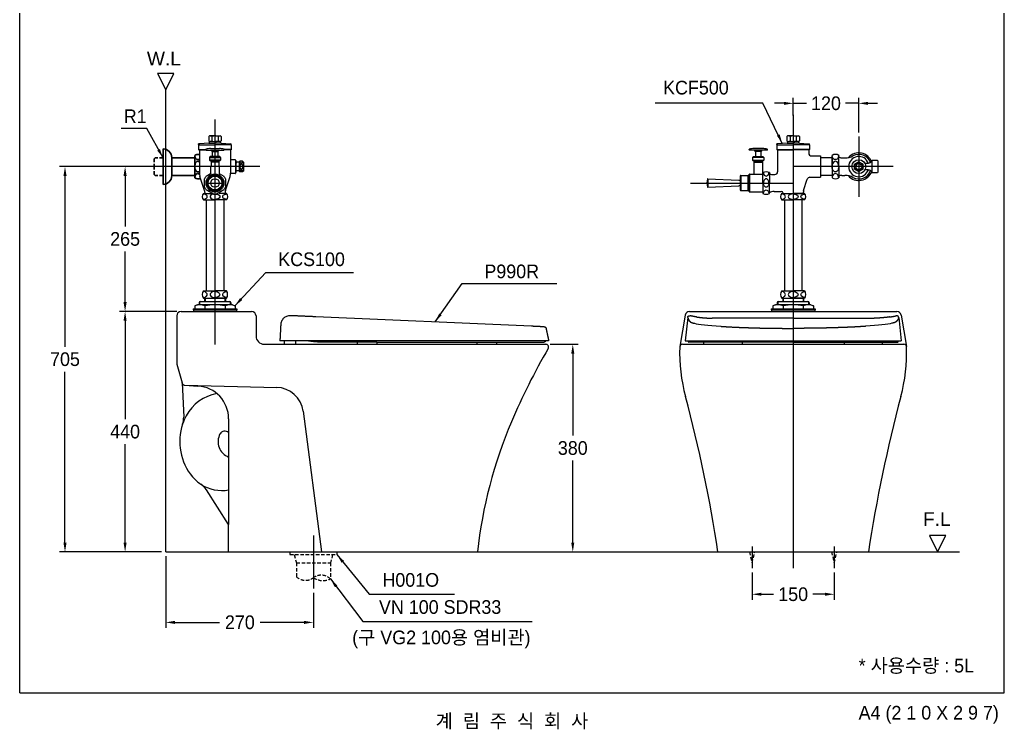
# Model space of a CAD drawing. Header units: millimetres. Extents: x 0 to 3700, y -67 to 2530.
# Drawn here: x 1900 to 3700, y -67 to 1232 of the extents above; entities that cross this region are included whole.
import ezdxf
from ezdxf.enums import TextEntityAlignment as Align
from ezdxf.lldxf.tags import DXFTag

# ---------------------------------------------------------------- set-up
doc = ezdxf.new("R2010")
doc.units = ezdxf.units.MM
doc.linetypes.add('DASHED2', pattern=[9.525, 6.35, -3.175])
for name, color, linetype in [('TEXT', 7, 'Continuous'), ('내부선 및 부속', 4, 'Continuous'), ('도각라인', 255, 'Continuous'), ('외형선', 3, 'Continuous'), ('점선', 6, 'DASHED2'), ('중심선', 1, 'DASHED'), ('치수선', 7, 'Continuous')]:
    doc.layers.add(name, color=color, linetype=linetype)
doc.styles.add('____', font='')
doc.styles.add('타이틀', font='H2GTRM.TTF', dxfattribs={"height": 25})
doc.styles.get('____').set_extended_font_data('굴림')
tags = doc.linetypes.add('DASHDOT', pattern=[70, 31, -13, 13, -13]).pattern_tags.tags
tags[10:11] = [DXFTag(74, 4), DXFTag(75, 0), DXFTag(340, '0'), DXFTag(46, 0.0), DXFTag(50, 0.0), DXFTag(44, 0.0), DXFTag(45, 0.0)]
tags[8:9] = [DXFTag(74, 4), DXFTag(75, 0), DXFTag(340, '0'), DXFTag(46, 0.0), DXFTag(50, 0.0), DXFTag(44, 0.0), DXFTag(45, 0.0)]
tags[6:7] = [DXFTag(74, 4), DXFTag(75, 0), DXFTag(340, '0'), DXFTag(46, 0.0), DXFTag(50, 0.0), DXFTag(44, 0.0), DXFTag(45, 0.0)]
tags[4:5] = [DXFTag(74, 4), DXFTag(75, 0), DXFTag(340, '0'), DXFTag(46, 0.0), DXFTag(50, 0.0), DXFTag(44, 0.0), DXFTag(45, 0.0)]
tags = doc.linetypes.add('DASHED', pattern=[25.72, 12.86, -12.86]).pattern_tags.tags
tags[6:7] = [DXFTag(74, 4), DXFTag(75, 0), DXFTag(340, '0'), DXFTag(46, 0.0), DXFTag(50, 0.0), DXFTag(44, 0.0), DXFTag(45, 0.0)]
tags[4:5] = [DXFTag(74, 4), DXFTag(75, 0), DXFTag(340, '0'), DXFTag(46, 0.0), DXFTag(50, 0.0), DXFTag(44, 0.0), DXFTag(45, 0.0)]
doc.dimstyles.new('MSADIM', dxfattribs={"dimtxt": 33, "dimasz": 17, "dimexe": 10, "dimexo": 7.5, "dimgap": 10, "dimtad": 0, "dimtih": 1, "dimtoh": 1, "dimdec": 0, "dimzin": 1, "dimdsep": 46, "dimtxsty": '____', "dimcen": 11.25, "dimadec": 0, "dimazin": 0, "dimtfac": 1, "dimtdec": 0, "dimtix": 1, "dimtmove": 0, "dimatfit": 3, "dimfxl": 1, "dimtolj": 1, "dimtzin": 1, "dimarcsym": 0})

# ---------------------------------------------------------------- blocks, each defined once
blk = doc.blocks.new('CJFJK')
at = {"color": 0}
for p, q in [((3092, -1319.2), (3091, -1320.2)), ((3091, -1320.2), (3091, -1340.8)), ((3092, -1319.2), (3102, -1319.2)), ((3109, -1324.6), (3114.8, -1324.6)), ((3091, -1340.8), (3092, -1341.8)), ((3092, -1341.8), (3102, -1341.8)), ((3109, -1336.4), (3114.8, -1336.4))]:
    blk.add_line(p, q, dxfattribs=at)
blk.add_line((3102, -1319.2), (3102, -1341.8))
for centre, start, end in [((3109, -1315.6), 218.3527, 270), ((3109, -1345.4), 90, 141.6473)]:
    blk.add_arc(centre, 9, start, end, dxfattribs=at)
blk = doc.blocks.new('*D38')
at = {"layer": '치수선', "color": 0, "linetype": 'Continuous', "lineweight": -2, "transparency": 16777216}
for p, q in [((3239, 220.2), (3239, 170.2)), ((3389, 220.2), (3389, 170.2)), ((3256, 180.2), (3278.1, 180.2)), ((3372, 180.2), (3349.9, 180.2))]:
    blk.add_line(p, q, dxfattribs=at)
at = {"layer": '치수선', "color": 0, "linetype": 'Continuous', "transparency": 16777216}
for points in [[(3256, 183.1), (3256, 177.4), (3239, 180.2)], [(3372, 183.1), (3372, 177.4), (3389, 180.2)]]:
    blk.add_solid(points, dxfattribs=at)
at = {"layer": '치수선', "color": 0, "linetype": 'Continuous', "transparency": 16777216, "insert": (3314, 180.2), "char_height": 25, "attachment_point": 5, "style": '____'}
blk.add_mtext('\\A1;150', dxfattribs=at)
blk = doc.blocks.new('*D39')
at = {"layer": '치수선', "color": 0, "linetype": 'Continuous', "lineweight": -2, "transparency": 16777216}
for p, q in [((2167, 250.2), (2167, 118.8)), ((2437, 183), (2437, 118.8)), ((2184, 128.8), (2265.2, 128.8)), ((2420, 128.8), (2339.8, 128.8))]:
    blk.add_line(p, q, dxfattribs=at)
at = {"layer": '치수선', "color": 0, "linetype": 'Continuous', "transparency": 16777216}
for points in [[(2184, 131.6), (2184, 125.9), (2167, 128.8)], [(2420, 131.6), (2420, 125.9), (2437, 128.8)]]:
    blk.add_solid(points, dxfattribs=at)
at = {"layer": '치수선', "color": 0, "linetype": 'Continuous', "transparency": 16777216, "insert": (2302.5, 128.8), "char_height": 25, "attachment_point": 5, "style": '____'}
blk.add_mtext('\\A1;270', dxfattribs=at)
blk = doc.blocks.new('*D40')
at = {"layer": '치수선', "color": 0, "linetype": 'Continuous', "lineweight": -2, "transparency": 16777216}
for p, q in [((2187.5, 697.7), (2082.7, 697.7)), ((2092.7, 680.7), (2092.7, 500.5)), ((2092.7, 274.7), (2092.7, 454.8)), ((2159.5, 257.7), (2082.7, 257.7))]:
    blk.add_line(p, q, dxfattribs=at)
at = {"layer": '치수선', "color": 0, "linetype": 'Continuous', "transparency": 16777216}
for points in [[(2089.8, 680.7), (2095.5, 680.7), (2092.7, 697.7)], [(2089.8, 274.7), (2095.5, 274.7), (2092.7, 257.7)]]:
    blk.add_solid(points, dxfattribs=at)
at = {"layer": '치수선', "color": 0, "linetype": 'Continuous', "transparency": 16777216, "insert": (2092.7, 477.7), "char_height": 25, "attachment_point": 5, "style": '____'}
blk.add_mtext('\\A1;440', dxfattribs=at)
blk = doc.blocks.new('*D41')
at = {"layer": '치수선', "color": 0, "linetype": 'Continuous', "lineweight": -2, "transparency": 16777216}
for p, q in [((2130, 962.7), (2082.7, 962.7)), ((2092.7, 945.7), (2092.7, 853)), ((2092.7, 714.7), (2092.7, 807.4)), ((2187.5, 697.7), (2082.7, 697.7))]:
    blk.add_line(p, q, dxfattribs=at)
at = {"layer": '치수선', "color": 0, "linetype": 'Continuous', "transparency": 16777216}
for points in [[(2089.8, 945.7), (2095.5, 945.7), (2092.7, 962.7)], [(2089.8, 714.7), (2095.5, 714.7), (2092.7, 697.7)]]:
    blk.add_solid(points, dxfattribs=at)
at = {"layer": '치수선', "color": 0, "linetype": 'Continuous', "transparency": 16777216, "insert": (2092.7, 830.2), "char_height": 25, "attachment_point": 5, "style": '____'}
blk.add_mtext('\\A1;265', dxfattribs=at)
blk = doc.blocks.new('*D42')
at = {"layer": '치수선', "color": 0, "linetype": 'Continuous', "lineweight": -2, "transparency": 16777216}
for p, q in [((2130, 962.7), (1972.8, 962.7)), ((1982.8, 945.7), (1982.8, 633)), ((1982.8, 274.7), (1982.8, 587.3)), ((2159.5, 257.7), (1972.8, 257.7))]:
    blk.add_line(p, q, dxfattribs=at)
at = {"layer": '치수선', "color": 0, "linetype": 'Continuous', "transparency": 16777216}
for points in [[(1980, 945.7), (1985.7, 945.7), (1982.8, 962.7)], [(1980, 274.7), (1985.7, 274.7), (1982.8, 257.7)]]:
    blk.add_solid(points, dxfattribs=at)
at = {"layer": '치수선', "color": 0, "linetype": 'Continuous', "transparency": 16777216, "insert": (1982.8, 610.2), "char_height": 25, "attachment_point": 5, "style": '____'}
blk.add_mtext('\\A1;705', dxfattribs=at)
blk = doc.blocks.new('*D43')
at = {"layer": '치수선', "color": 0, "linetype": 'Continuous', "lineweight": -2, "transparency": 16777216}
for p, q in [((2869.5, 637.7), (2921.1, 637.7)), ((2911.1, 620.7), (2911.1, 470.5)), ((2911.1, 274.7), (2911.1, 424.9)), ((2744.5, 257.7), (2921.1, 257.7))]:
    blk.add_line(p, q, dxfattribs=at)
at = {"layer": '치수선', "color": 0, "linetype": 'Continuous', "transparency": 16777216}
for points in [[(2908.3, 620.7), (2913.9, 620.7), (2911.1, 637.7)], [(2908.3, 274.7), (2913.9, 274.7), (2911.1, 257.7)]]:
    blk.add_solid(points, dxfattribs=at)
at = {"layer": '치수선', "color": 0, "linetype": 'Continuous', "transparency": 16777216, "insert": (2911.1, 447.7), "char_height": 25, "attachment_point": 5, "style": '____'}
blk.add_mtext('\\A1;380', dxfattribs=at)
blk = doc.blocks.new('*D65')
at = {"layer": '치수선', "color": 0, "linetype": 'Continuous', "lineweight": -2, "transparency": 16777216}
for p, q in [((3314, 1056.3), (3314, 1088.5)), ((3434, 1025.1), (3434, 1088.5)), ((3297, 1078.5), (3280, 1078.5)), ((3314, 1078.5), (3338.1, 1078.5)), ((3434, 1078.5), (3409.9, 1078.5)), ((3451, 1078.5), (3468, 1078.5))]:
    blk.add_line(p, q, dxfattribs=at)
at = {"layer": '치수선', "color": 0, "linetype": 'Continuous', "transparency": 16777216}
for points in [[(3297, 1081.3), (3297, 1075.6), (3314, 1078.5)], [(3451, 1081.3), (3451, 1075.6), (3434, 1078.5)]]:
    blk.add_solid(points, dxfattribs=at)
at = {"layer": '치수선', "color": 0, "linetype": 'Continuous', "transparency": 16777216, "insert": (3374, 1078.5), "char_height": 25, "attachment_point": 5, "style": '____'}
blk.add_mtext('\\A1;120', dxfattribs=at)

msp = doc.modelspace()

# ---------------------------------------------------------------- linework, layer by layer
at = {"layer": '내부선 및 부속'}
for p, q in [((2246.7, 1018.8), (2245.6, 1017.7)), ((2245.6, 1017.7), (2245.6, 1011.3)), ((2245.6, 1011.3), (2245.6, 1009.8)), ((2245.6, 1009.8), (2246.8, 1008.6)), ((2251.4, 1018.8), (2246.7, 1018.8)), ((2246.8, 1008.7), (2257, 1008.7)), ((2251.3, 1017.7), (2251.3, 1009.8)), ((2257, 1018.8), (2251.4, 1018.8)), ((2257, 1018.8), (2262.6, 1018.8)), ((2267.2, 1008.7), (2257, 1008.7)), ((2262.6, 1018.8), (2267.2, 1018.8)), ((2262.7, 1017.7), (2262.7, 1009.8)), ((2267.2, 1018.8), (2268.4, 1017.7)), ((2268.4, 1009.8), (2267.2, 1008.6)), ((2268.4, 1017.7), (2268.4, 1011.3)), ((2268.4, 1011.3), (2268.4, 1009.8)), ((3303.8, 1018.8), (3302.6, 1017.7)), ((3302.6, 1017.7), (3302.6, 1011.3)), ((3302.6, 1011.3), (3302.6, 1009.8)), ((3302.6, 1009.8), (3303.8, 1008.6)), ((3308.4, 1018.8), (3303.8, 1018.8)), ((3303.8, 1008.7), (3314, 1008.7)), ((3308.3, 1017.7), (3308.3, 1009.8)), ((3314, 1018.8), (3308.4, 1018.8)), ((3314, 1018.8), (3319.7, 1018.8)), ((3324.3, 1008.7), (3314, 1008.7)), ((3319.7, 1018.8), (3324.3, 1018.8)), ((3319.7, 1017.7), (3319.7, 1009.8)), ((3325.4, 1009.8), (3324.2, 1008.6)), ((3324.3, 1018.8), (3325.4, 1017.7)), ((3325.4, 1017.7), (3325.4, 1011.3)), ((3325.4, 1011.3), (3325.4, 1009.8)), ((2228.1, 1004.2), (2227.1, 1004.1)), ((2227.1, 1003.1), (2227.1, 1004.1)), ((2227.1, 1002.6), (2227.1, 994)), ((2227.1, 1002.6), (2257, 1002.6)), ((2227.1, 994), (2227.7, 993.5)), ((2227.1, 994), (2240.2, 994)), ((2227.7, 993.5), (2240.2, 993.5)), ((2228.5, 993.5), (2228.5, 987.2)), ((2245.7, 1005.8), (2228.7, 1004.3)), ((2240.2, 993.2), (2240.2, 994.3)), ((2240.2, 993.2), (2240.6, 992.9)), ((2240.6, 992.9), (2252.7, 992.9)), ((2245.7, 1005.8), (2257, 1005.8)), ((2248.9, 995.8), (2265, 995.8)), ((2251.9, 992.7), (2262.2, 992.7)), ((2251.9, 990.4), (2262.1, 990.4)), ((2251.9, 990.2), (2252.7, 990.2)), ((2251.9, 990.2), (2251.9, 981)), ((2252.7, 992.9), (2273.4, 992.9)), ((2252.7, 992.9), (2252.7, 992.7)), ((2252.7, 990.4), (2252.7, 990.2)), ((2252.7, 990.2), (2262.1, 990.2)), ((2268.2, 1005.8), (2257, 1005.8)), ((2286.8, 1002.6), (2257, 1002.6)), ((2261.2, 992.9), (2261.2, 992.7)), ((2261.2, 990.4), (2261.2, 990.2)), ((2262.1, 990.2), (2262.1, 981)), ((2268.2, 1005.8), (2285.3, 1004.3)), ((2273.7, 993.2), (2273.4, 992.9)), ((2273.7, 993.2), (2273.7, 994.3)), ((2286.8, 994), (2273.7, 994)), ((2286.3, 993.5), (2273.7, 993.5)), ((2285.5, 993.5), (2285.5, 987.2)), ((2285.9, 1004.2), (2286.8, 1004.1)), ((2286.8, 994), (2286.3, 993.5)), ((2286.8, 1003.1), (2286.8, 1004.1)), ((2286.8, 1002.6), (2286.8, 994)), ((3233.3, 993.2), (3233.3, 994.3)), ((3233.3, 993.2), (3233.7, 992.9)), ((3254.3, 992.9), (3233.7, 992.9)), ((3258.1, 995.8), (3242, 995.8)), ((3255.2, 992.7), (3244.9, 992.7)), ((3255.2, 990.4), (3245, 990.4)), ((3254.3, 990.2), (3245, 990.2)), ((3245, 990.2), (3245, 981)), ((3245.8, 992.9), (3245.8, 992.7)), ((3245.8, 990.4), (3245.8, 990.2)), ((3266.5, 992.9), (3254.3, 992.9)), ((3254.3, 992.9), (3254.3, 992.7)), ((3254.3, 990.4), (3254.3, 990.2)), ((3255.2, 990.2), (3254.3, 990.2)), ((3255.2, 990.2), (3255.2, 981)), ((3266.8, 993.2), (3266.5, 992.9)), ((3266.8, 993.2), (3266.8, 994.3)), ((3285.1, 1004.2), (3284.2, 1004.1)), ((3284.2, 1003.1), (3284.2, 1004.1)), ((3284.2, 1002.6), (3284.2, 994)), ((3284.2, 1002.6), (3314, 1002.6)), ((3284.2, 994), (3284.7, 993.5)), ((3284.2, 994), (3314, 994)), ((3284.7, 993.5), (3314, 993.5)), ((3285.5, 993.5), (3285.5, 953.2)), ((3302.8, 1005.8), (3285.7, 1004.3)), ((3302.8, 1005.8), (3314, 1005.8)), ((3325.3, 1005.8), (3314, 1005.8)), ((3343.9, 1002.6), (3314, 1002.6)), ((3343.9, 994), (3314, 994)), ((3343.3, 993.5), (3314, 993.5)), ((3325.3, 1005.8), (3342.3, 1004.3)), ((3342.5, 993.5), (3342.5, 987.2)), ((3342.9, 1004.2), (3343.9, 1004.1)), ((3343.9, 994), (3343.3, 993.5)), ((3343.9, 1003.1), (3343.9, 1004.1)), ((3343.9, 1002.6), (3343.9, 994)), ((2228.5, 987.2), (2228.5, 951)), ((2248.3, 981), (2246.7, 979.4)), ((2246.7, 979.4), (2246.7, 974.7)), ((2246.7, 979.4), (2267.3, 979.4)), ((2248.3, 973.2), (2246.7, 974.7)), ((2267.3, 974.7), (2246.7, 974.7)), ((2251.4, 981), (2248.3, 981)), ((2249.1, 973.2), (2248.3, 973.2)), ((2264.8, 973.2), (2249.1, 973.2)), ((2249.1, 973.1), (2249.1, 973.2)), ((2249.7, 973.1), (2249.1, 973.1)), ((2249.1, 973.1), (2249.7, 972.6)), ((2249.7, 972.6), (2249.7, 973.2)), ((2249.9, 972.6), (2249.7, 972.6)), ((2249.9, 973.2), (2250.7, 973.2)), ((2249.9, 972.6), (2249.9, 971)), ((2249.9, 972.6), (2264, 972.6)), ((2250.7, 973.2), (2263.3, 973.2)), ((2262.5, 981), (2251.4, 981)), ((2251.9, 973.2), (2254.3, 973.2)), ((2259.7, 973.2), (2262.1, 973.2)), ((2265.7, 981), (2262.5, 981)), ((2263.3, 973.2), (2264, 973.2)), ((2264, 972.6), (2264, 971)), ((2264.3, 972.6), (2264, 972.6)), ((2264.3, 972.6), (2264.3, 973.2)), ((2264.8, 973.1), (2264.3, 973.1)), ((2264.3, 972.6), (2264.8, 973.1)), ((2265.7, 973.2), (2264.8, 973.2)), ((2264.8, 973.1), (2264.8, 973.2)), ((2267.3, 979.4), (2265.7, 981)), ((2267.3, 974.7), (2265.7, 973.2)), ((2267.3, 979.4), (2267.3, 974.7)), ((2285.5, 987.2), (2285.5, 951)), ((2294.1, 975.4), (2285.5, 975.4)), ((2294.8, 974.7), (2294.8, 973.4)), ((2294.8, 973.4), (2294.8, 952)), ((2295, 973.7), (2296, 973.7)), ((2295, 951.7), (2295, 973.7)), ((2295, 969.2), (2295, 972.8)), ((2296, 951.7), (2296, 973.7)), ((2302.5, 972.5), (2301, 971)), ((2307.5, 972.5), (2302.5, 972.5)), ((2309, 971), (2307.5, 972.5)), ((3239.8, 979.4), (3241.4, 981)), ((3239.8, 979.4), (3239.8, 974.7)), ((3260.4, 979.4), (3239.8, 979.4)), ((3239.8, 974.7), (3241.4, 973.2)), ((3239.8, 974.7), (3260.4, 974.7)), ((3241.4, 981), (3244.5, 981)), ((3241.4, 973.2), (3242.2, 973.2)), ((3242.2, 973.2), (3257.9, 973.2)), ((3242.2, 973.1), (3242.2, 973.2)), ((3242.2, 973.1), (3242.8, 973.1)), ((3242.8, 972.6), (3242.2, 973.1)), ((3242.8, 972.6), (3242.8, 973.2)), ((3242.8, 972.6), (3243, 972.6)), ((3243.8, 973.2), (3243, 973.2)), ((3243, 972.6), (3243, 971)), ((3257.2, 972.6), (3243, 972.6)), ((3256.4, 973.2), (3243.8, 973.2)), ((3244.5, 981), (3255.6, 981)), ((3247.4, 973.2), (3245, 973.2)), ((3255.2, 973.2), (3252.8, 973.2)), ((3255.6, 981), (3258.8, 981)), ((3257.2, 973.2), (3256.4, 973.2)), ((3257.2, 972.6), (3257.2, 971)), ((3257.2, 972.6), (3257.4, 972.6)), ((3257.4, 972.6), (3257.4, 973.2)), ((3257.4, 973.1), (3257.9, 973.1)), ((3257.9, 973.1), (3257.4, 972.6)), ((3257.9, 973.2), (3258.8, 973.2)), ((3257.9, 973.1), (3257.9, 973.2)), ((3258.8, 981), (3260.4, 979.4)), ((3258.8, 973.2), (3260.4, 974.7)), ((3260.4, 979.4), (3260.4, 974.7)), ((3347.5, 982.2), (3364, 982.2)), ((3364, 982.2), (3364, 943.2)), ((3385.3, 978.7), (3364, 978.7)), ((3385.3, 962.7), (3385.3, 983.2)), ((3385.8, 981.7), (3385.3, 981.2)), ((3385.3, 981.2), (3385.3, 944.2)), ((3397.3, 962.7), (3397.3, 983.2)), ((3402.8, 978.7), (3408.7, 978.7)), ((2249.1, 963.7), (2250.2, 963.7)), ((2249.1, 963.7), (2249.1, 949.5)), ((2249.9, 971), (2250.2, 971)), ((2250.2, 971), (2250.2, 963.7)), ((2263.8, 971), (2250.2, 971)), ((2250.2, 963.7), (2263.8, 963.7)), ((2263.8, 971), (2264, 971)), ((2263.8, 971), (2263.8, 963.7)), ((2263.8, 963.7), (2264.8, 963.7)), ((2264.8, 963.7), (2264.8, 949.5)), ((2296, 969.2), (2295, 969.2)), ((2295, 969.2), (2296, 969.2)), ((2295, 952.6), (2295, 956.2)), ((2296, 956.2), (2295, 956.2)), ((2295, 956.2), (2296, 956.2)), ((2301, 970.7), (2296, 970.7)), ((2296, 970.7), (2296, 969.2)), ((2296, 954.7), (2296, 956.2)), ((2301, 954.7), (2296, 954.7)), ((2301, 971), (2301, 954.4)), ((2301, 954.4), (2302.5, 952.9)), ((2309, 954.4), (2307.5, 952.9)), ((2309, 971), (2309, 954.4)), ((3242.2, 971), (3242.2, 949)), ((3257.9, 971), (3242.2, 971)), ((3243.3, 971), (3243, 971)), ((3243.3, 971), (3256.9, 971)), ((3257.2, 971), (3256.9, 971)), ((3257.9, 971), (3257.9, 949)), ((3364, 962.7), (3364, 943.2)), ((3385.3, 962.7), (3385.3, 942.2)), ((3397.3, 962.7), (3397.3, 942.2)), ((3434, 971.7), (3426.2, 967.2)), ((3426.2, 958.2), (3426.2, 967.2)), ((3426.2, 958.2), (3434, 953.7)), ((3434, 971.7), (3441.8, 967.2)), ((3441.8, 958.2), (3434, 953.7)), ((3441.8, 958.2), (3441.8, 967.2)), ((2237.9, 919), (2229.5, 944.7)), ((2238, 925), (2238, 940.4)), ((2240.8, 945.3), (2249.1, 950.1)), ((2249.1, 949.5), (2249.2, 949.5)), ((2249.2, 949.5), (2249.2, 947)), ((2264.8, 950.1), (2273.1, 945.3)), ((2264.8, 949.5), (2264.8, 949.5)), ((2264.8, 949.5), (2264.8, 947)), ((2276, 940.4), (2276, 925)), ((2276.1, 919), (2284.5, 944.7)), ((2294.1, 950), (2285.5, 950)), ((2295, 952.6), (2294.8, 952.6)), ((2294.8, 952), (2294.8, 950.7)), ((2295, 951.7), (2296, 951.7)), ((2307.5, 952.9), (2302.5, 952.9)), ((3157.8, 940.5), (3157.9, 924.8)), ((3157.9, 940.5), (3214.9, 938)), ((3217.1, 945.4), (3217.1, 926.8)), ((3218.2, 946.4), (3231.3, 946.4)), ((3218.2, 946.4), (3218.2, 918.9)), ((3231.3, 946.4), (3231.3, 918.9)), ((3233.1, 947.5), (3233.1, 917.9)), ((3234.4, 949), (3256.8, 949)), ((3234.4, 949), (3234.4, 916.4)), ((3256.8, 949), (3258.5, 949)), ((3258.5, 932.7), (3258.5, 951.7)), ((3260, 949), (3260, 949)), ((3270.5, 951.7), (3270.5, 932.7)), ((3279, 948.2), (3280.5, 948.2)), ((3333.1, 919), (3339.9, 939.7)), ((3344.6, 943.2), (3364, 943.2)), ((3385.3, 946.7), (3364, 946.7)), ((3402.8, 946.7), (3408.7, 946.7)), ((2254.1, 912.4), (2240.8, 920.1)), ((2273.1, 920.1), (2259.8, 912.4)), ((3157.9, 924.8), (3214.9, 927.3)), ((3217.1, 926.8), (3217.1, 920)), ((3218.2, 918.9), (3231.3, 918.9)), ((3258.5, 932.7), (3258.5, 913.6)), ((3260.5, 932.7), (3267.5, 932.7)), ((3270.5, 913.6), (3270.5, 932.7)), ((2236, 913.7), (2251.9, 913.7)), ((2236, 901.7), (2257, 901.7)), ((2238.5, 915.3), (2238.5, 913.7)), ((2241.1, 901.7), (2241.1, 735.2)), ((2278, 901.7), (2257, 901.7)), ((2278, 913.7), (2264.7, 913.7)), ((2272.9, 901.7), (2272.9, 735.2)), ((2275.5, 915.3), (2275.5, 913.7)), ((3234.4, 916.4), (3258.5, 916.4)), ((3260, 916.4), (3260, 916.4)), ((3279, 917.2), (3292.5, 917.2)), ((3293, 913.7), (3314, 913.7)), ((3293, 901.7), (3314, 901.7)), ((3295.5, 914.2), (3295.5, 913.7)), ((3298.1, 913.7), (3329.9, 913.7)), ((3298.1, 901.7), (3298.1, 888.6)), ((3335, 913.7), (3314, 913.7)), ((3335, 901.7), (3314, 901.7)), ((3329.9, 901.7), (3329.9, 888.6)), ((3332.5, 915.3), (3332.5, 913.7)), ((3298.1, 888.6), (3298.1, 735.2)), ((3329.9, 888.6), (3329.9, 735.2)), ((2236, 735.2), (2257, 735.2)), ((2236, 722.2), (2257, 722.2)), ((2238, 722.2), (2238, 716.7)), ((2239, 722.2), (2239, 716.7)), ((2278, 735.2), (2257, 735.2)), ((2257, 722.2), (2278, 722.2)), ((2278, 722.2), (2257, 722.2)), ((2275, 722.2), (2275, 716.7)), ((2276, 722.2), (2276, 716.7)), ((3293, 735.2), (3314, 735.2)), ((3293, 722.2), (3314, 722.2)), ((3295, 722.2), (3295, 716.7)), ((3296, 722.2), (3296, 716.7)), ((3335, 735.2), (3314, 735.2)), ((3314, 722.2), (3335, 722.2)), ((3335, 722.2), (3314, 722.2)), ((3332, 722.2), (3332, 716.7)), ((3333, 722.2), (3333, 716.7)), ((2217, 702.7), (2297, 702.7)), ((2217, 702.7), (2217, 700.7)), ((2225, 709.7), (2220, 707.7)), ((2220, 707.7), (2220, 702.7)), ((2289, 709.7), (2225, 709.7)), ((2228, 713.7), (2228, 709.7)), ((2229, 715.4), (2229, 709.7)), ((2230, 715.7), (2284, 715.7)), ((2238.5, 707.7), (2238.5, 702.7)), ((2275.5, 707.7), (2275.5, 702.7)), ((2285, 715.4), (2285, 709.7)), ((2286, 713.7), (2286, 709.7)), ((2289, 709.7), (2294, 707.7)), ((2294, 707.7), (2294, 702.7)), ((2297, 702.7), (2297, 700.7)), ((3274, 702.7), (3354, 702.7)), ((3274, 702.7), (3274, 700.7)), ((3282, 709.7), (3277, 707.7)), ((3277, 707.7), (3277, 702.7)), ((3346, 709.7), (3282, 709.7)), ((3285, 713.7), (3285, 709.7)), ((3286, 715.4), (3286, 709.7)), ((3287, 715.7), (3341, 715.7)), ((3295.5, 707.7), (3295.5, 702.7)), ((3332.5, 707.7), (3332.5, 702.7)), ((3342, 715.4), (3342, 709.7)), ((3343, 713.7), (3343, 709.7)), ((3346, 709.7), (3351, 707.7)), ((3351, 707.7), (3351, 702.7)), ((3354, 702.7), (3354, 700.7)), ((2217, 700.7), (2297, 700.7)), ((2217.5, 700.7), (2217.5, 697.7)), ((2217.5, 697.7), (2296.5, 697.7)), ((2296.5, 700.7), (2296.5, 697.7)), ((3274, 700.7), (3354, 700.7)), ((3274.5, 700.7), (3274.5, 697.7)), ((3274.5, 697.7), (3353.5, 697.7)), ((3353.5, 700.7), (3353.5, 697.7)), ((3111.7, 637.7), (3516.4, 637.7)), ((2197.2, 566.3), (2197, 566.9)), ((2201.7, 562.7), (2225.7, 561.2)), ((2282, 501.3), (2282, 307.7))]:
    msp.add_line(p, q, dxfattribs=at)
at = {"layer": '내부선 및 부속', "lineweight": 30}
for p, q in [((2162, 995.2), (2162, 962.7)), ((2178, 979.2), (2178, 962.7)), ((2220, 978.7), (2178, 978.7)), ((2220, 983.2), (2220, 942.2)), ((2162, 930.2), (2162, 962.7)), ((2178, 946.2), (2178, 962.7)), ((2220, 946.7), (2178, 946.7))]:
    msp.add_line(p, q, dxfattribs=at)
at = {"layer": '내부선 및 부속', "linetype": 'Continuous'}
for p, q in [((2835.9, 670.6), (2441.4, 687.9)), ((3121.2, 686.6), (3116.4, 644.2)), ((3506.9, 686.6), (3511.7, 644.2)), ((2383.7, 637.7), (2404.7, 637.7)), ((2867, 644.2), (2443.4, 644.2)), ((2517.1, 637.7), (2553.6, 637.7)), ((2552.8, 641.7), (2827.2, 641.7)), ((2735.7, 637.7), (2772.2, 637.7)), ((3116.4, 644.2), (3511.7, 644.2)), ((3122, 644.2), (3122, 642.6)), ((3314, 641.7), (3123, 641.7)), ((3314, 641.7), (3505.1, 641.7)), ((3506.1, 644.2), (3506.1, 642.6))]:
    msp.add_line(p, q, dxfattribs=at)
at = {"layer": '내부선 및 부속'}
for centre, radius in [((2251.9, 991.6), 1.15), ((2262.2, 991.6), 1.15), ((3244.9, 991.6), 1.15), ((3255.2, 991.6), 1.15), ((3434, 962.7), 12.7), ((3434, 962.7), 7.82), ((3434, 962.7), 5.5), ((2257, 932.7), 16.3), ((2257, 932.7), 14.8), ((2257, 932.7), 13.8), ((2257, 932.7), 12.7), ((2257, 932.7), 7.83)]:
    msp.add_circle(centre, radius, dxfattribs=at)
for centre, radius, start, end in [((2245.6, 1007.4), 1.69, 275, 45.6252), ((2245.9, 1005.4), 13.4, 66.2743, 86.5888), ((2245.9, 1022), 13.4, 273.5099, 293.7257), ((2256.7, 1005.4), 13.4, 88.6681, 113.7257), ((2256.7, 1022), 13.4, 246.2743, 271.3319), ((2257.3, 1005.4), 13.4, 66.2743, 91.3319), ((2257.3, 1022), 13.4, 268.6681, 293.7257), ((2268.1, 1005.4), 13.4, 93.4112, 113.7257), ((2268.1, 1022), 13.4, 246.2743, 266.4901), ((2268.4, 1007.4), 1.69, 134.3748, 265), ((3302.6, 1007.4), 1.69, 275, 45.6252), ((3302.9, 1005.4), 13.4, 66.2743, 86.5888), ((3302.9, 1022), 13.4, 273.5099, 293.7257), ((3313.7, 1005.4), 13.4, 88.6681, 113.7257), ((3313.7, 1022), 13.4, 246.2743, 271.3319), ((3314.3, 1005.4), 13.4, 66.2743, 91.3319), ((3314.3, 1022), 13.4, 268.6681, 293.7257), ((3325.1, 1005.4), 13.4, 93.4112, 113.7257), ((3325.1, 1022), 13.4, 246.2743, 266.4901), ((3325.4, 1007.4), 1.69, 134.3748, 265), ((2228.8, 1002.6), 1.69, 95, 180), ((2240.8, 994.3), 0.523, 98.962, 180), ((2257, 891.4), 104.7, 94.4161, 98.962), ((2257, 891.4), 104.7, 81.038, 85.5839), ((2273.2, 994.3), 0.523, 0, 81.038), ((2285.2, 1002.6), 1.69, 0, 85), ((3233.9, 994.3), 0.523, 98.962, 180), ((3250.1, 891.4), 104.7, 94.4161, 98.962), ((3250.1, 891.4), 104.7, 81.038, 85.5839), ((3266.3, 994.3), 0.523, 0, 81.038), ((3285.8, 1002.6), 1.69, 95, 180), ((3342.2, 1002.6), 1.69, 0, 85), ((2294.1, 974.7), 0.7, 0, 90), ((3347.5, 987.2), 5, 180, 270), ((3391.3, 973.8), 11.2, 57.4796, 122.5204), ((3402.8, 987.2), 8.5, 229.5093, 270), ((3408.7, 1008.7), 30, 270, 298.8138), ((3434, 962.5), 25.2, 20.7455, 137.6312), ((3434, 962.7), 18.5, 18.6505, 341.3495), ((3434, 962.7), 22.5, 18.2299, 118.8138), ((3434, 962.7), 22.5, 241.1862, 341.7701), ((2248.5, 951), 20, 180, 198.1038), ((2257, 932.7), 20.5, 142.0464, 157.9536), ((2257, 932.7), 20.5, 22.0464, 37.9536), ((2265.5, 951), 20, 341.8962, 0), ((2294.1, 950.7), 0.7, 270, 0), ((3187.8, 932.7), 31.4, 166.3084, 193.6916), ((3157.8, 940), 0.523, 87.5, 166.3084), ((3215, 942.2), 4.19, 267.5, 300), ((3218.2, 945.4), 1.05, 90, 180), ((3231.3, 948.5), 2.09, 270, 349.436), ((3234.4, 948), 1.05, 90, 169.436), ((3264.5, 940.2), 13, 62.5136, 117.4864), ((3277.1, 964.9), 16.9, 246.9842, 276.6633), ((3280.5, 953.2), 5, 270, 0), ((3344.6, 938.2), 5, 90, 161.8962), ((3391.3, 951.6), 11.2, 237.4796, 302.5204), ((3402.8, 938.2), 8.5, 90, 130.4907), ((3408.7, 916.7), 30, 61.1862, 90), ((3434, 962.5), 25.2, 220.8882, 339.9315), ((2226.5, 915.3), 12, 0, 18.1038), ((2257, 932.7), 20.5, 202.0464, 217.9536), ((2257, 932.7), 20.5, 322.0464, 337.9536), ((2287.5, 915.3), 12, 161.8962, 180), ((3157.8, 925.4), 0.523, 193.6916, 272.5), ((3215, 923.2), 4.19, 60, 92.5), ((3218.2, 920), 1.05, 180, 270), ((3231.3, 916.8), 2.09, 10.564, 90), ((3344.5, 915.3), 12, 161.8962, 180), ((2242.9, 907.7), 9.12, 138.8879, 221.1121), ((2257, 932.7), 20.5, 261.721, 278.279), ((2271.1, 907.7), 9.12, 318.8879, 41.1121), ((3234.4, 917.4), 1.05, 190.564, 270), ((3264.5, 925.2), 13, 242.5136, 297.4864), ((3280, 897.5), 19.7, 92.9199, 119.0312), ((3299.9, 907.7), 9.12, 138.8879, 221.1121), ((3292.5, 914.2), 3, 0, 90), ((3328.1, 907.7), 9.12, 318.8879, 41.1121), ((2244.2, 728.7), 10.5, 141.813, 218.187), ((2269.7, 728.7), 10.5, 321.813, 38.187), ((3301.3, 728.7), 10.5, 141.813, 218.187), ((3326.8, 728.7), 10.5, 321.813, 38.187), ((2229.2, 687.3), 22.4, 65.5991, 114.4009), ((2230, 713.7), 2, 90, 180), ((2237, 716.7), 1, 270, 0), ((2257, 623.1), 86.6, 90, 102.3404), ((2257, 623.1), 86.6, 77.6596, 90), ((2284.7, 687.3), 22.4, 65.5991, 114.4009), ((2277, 716.7), 1, 180, 270), ((2284, 713.7), 2, 0, 90), ((3286.3, 687.3), 22.4, 65.5991, 114.4009), ((3287, 713.7), 2, 90, 180), ((3294, 716.7), 1, 270, 0), ((3314, 623.1), 86.6, 90, 102.3404), ((3314, 623.1), 86.6, 77.6596, 90), ((3341.8, 687.3), 22.4, 65.5991, 114.4009), ((3334, 716.7), 1, 180, 270), ((3341, 713.7), 2, 0, 90), ((3111.7, 632.7), 5, 90, 178.2754), ((3516.4, 632.7), 5, 1.7246, 90), ((2202, 567.7), 5, 195.9454, 266.4306), ((2222, 501.3), 60, 0, 86.4306), ((2275, 468.8), 80, 100.5885, 151.7775), ((2292.6, 459.4), 100, 151.7775, 161.2193), ((2292.6, 459.4), 30, 151.7775, 249.2187), ((2275, 468.8), 10, 45.7467, 151.7775), ((2269.6, 440.1), 70, 236.6782, 280.1779)]:
    msp.add_arc(centre, radius, start, end, dxfattribs=at)
at = {"layer": '내부선 및 부속', "lineweight": 30}
for centre, radius, start, end in [((2162, 979.2), 16, 0, 90), ((2226, 973.8), 11.2, 77.0559, 122.5204), ((2162, 946.2), 16, 270, 0), ((2226, 951.6), 11.2, 237.4796, 294.2165)]:
    msp.add_arc(centre, radius, start, end, dxfattribs=at)
at = {"layer": '내부선 및 부속', "linetype": 'Continuous'}
for centre, start, end in [((3123, 642.7), 180, 270), ((3505.1, 642.7), 270, 0)]:
    msp.add_arc(centre, 1, start, end, dxfattribs=at)
at = {"layer": '내부선 및 부속', "lineweight": 30}
for centre, major_axis, ratio, start_param, end_param in [((2226, 983.2), (0, -7.65), 0.784318, 4.712389, 6.712961), ((2305, 972.9), (0, 3.82), 0.784318, 1.797172, 4.486014), ((2226, 962.7), (0, -9.76), 0.614739, 4.712389, 6.712961), ((2305, 962.7), (0, -4.88), 0.614739, -1.570796, 1.570796)]:
    msp.add_ellipse(centre, major_axis=major_axis, ratio=ratio, start_param=start_param, end_param=end_param, dxfattribs=at)
at = {"layer": '내부선 및 부속', "lineweight": 30, "extrusion": (0, 0, -1)}
for centre, major_axis, ratio, start_param, end_param in [((2226, 962.7), (0, 9.76), 0.614739, 4.712389, 6.712961), ((2305, 962.7), (0, 4.88), 0.614739, -1.570796, 1.570796), ((2305, 952.4), (0, -3.82), 0.784318, 1.797172, 4.486014), ((2226, 942.2), (0, 7.65), 0.784318, 4.712389, 6.712961)]:
    msp.add_ellipse(centre, major_axis=major_axis, ratio=ratio, start_param=start_param, end_param=end_param, dxfattribs=at)
at = {"layer": '내부선 및 부속', "extrusion": (0, 0, -1)}
for centre, major_axis, ratio, start_param, end_param in [((3391.3, 983.2), (0, -7.65), 0.784318, 4.712389, 7.853982), ((3391.3, 962.7), (0, -9.76), 0.614739, 4.712389, 7.853982), ((3264.5, 932.7), (0, 7.7), 0.64957, 1.570796, 4.712389), ((3264.5, 913.2), (0, 6.89), 0.725245, 4.712389, 7.853982), ((2257, 907.7), (8.85, 0), 0.565008, 5.052471, 7.853982), ((2278.7, 907.7), (7.56, 0), 0.661082, 1.570796, 4.712389), ((3314, 907.7), (8.85, 0), 0.565008, 4.712389, 7.853982), ((3335.8, 907.7), (7.56, 0), 0.661082, 1.570796, 4.712389), ((2257, 728.7), (8.85, 0), 0.621509, 4.712389, 7.853982), ((2278.7, 728.7), (-7.56, 0), 0.72719, 4.712389, 7.853982), ((3314, 728.7), (8.85, 0), 0.621509, 4.712389, 7.853982), ((3335.8, 728.7), (-7.56, 0), 0.72719, 4.712389, 7.853982)]:
    msp.add_ellipse(centre, major_axis=major_axis, ratio=ratio, start_param=start_param, end_param=end_param, dxfattribs=at)
at = {"layer": '내부선 및 부속'}
for centre, major_axis, ratio, start_param, end_param in [((3391.3, 962.7), (0, 9.76), 0.614739, 4.712389, 7.853982), ((3264.5, 952.2), (0, -6.89), 0.725245, 4.712389, 7.853982), ((3264.5, 932.7), (0, -7.7), 0.64957, 1.570796, 4.712389), ((3391.3, 942.2), (0, 7.65), 0.784318, 4.712389, 7.853982), ((2235.2, 907.7), (-7.56, 0), 0.661082, 1.570796, 4.712389), ((2257, 907.7), (-8.85, 0), 0.565008, 5.052471, 7.853982), ((3292.3, 907.7), (-7.56, 0), 0.661082, 1.570796, 4.712389), ((3314, 907.7), (-8.85, 0), 0.565008, 4.712389, 7.853982), ((2235.2, 728.7), (7.56, 0), 0.72719, 4.712389, 7.853982), ((2257, 728.7), (-8.85, 0), 0.621509, 4.712389, 7.853982), ((3292.3, 728.7), (7.56, 0), 0.72719, 4.712389, 7.853982), ((3314, 728.7), (-8.85, 0), 0.621509, 4.712389, 7.853982)]:
    msp.add_ellipse(centre, major_axis=major_axis, ratio=ratio, start_param=start_param, end_param=end_param, dxfattribs=at)
at = {"layer": '내부선 및 부속', "linetype": 'Continuous'}
msp.add_open_spline([(2397.5, 689.9), (2396.1, 689.9), (2393.4, 689.9), (2388.6, 689.1), (2383.2, 686.8), (2378.8, 681.2), (2377.7, 676.6), (2377.4, 674.2)], degree=3, knots=[0, 0, 0, 0, 0.146093, 0.279997, 0.515438, 0.744272, 1, 1, 1, 1], dxfattribs=at)
for points, weights in [([(2401.4, 689.7), (2399.5, 689.8), (2397.5, 689.9)], [1, 0.999995466787, 1]), ([(2441.4, 687.9), (2421.4, 688.8), (2401.5, 689.7)], [1, 0.999999995809, 1]), ([(3121.3, 686.5), (3121.6, 685.7), (3121.9, 684.8)], [1, 0.999526828527, 1]), ([(3137.4, 687.6), (3131.4, 688.5), (3125.5, 689.8)], [1, 0.999574856367, 1]), ([(3137.4, 687.6), (3141.4, 687), (3145.5, 686.6)], [1, 0.999784940854, 1]), ([(3490.6, 687.6), (3486.6, 687), (3482.6, 686.6)], [1, 0.999784940854, 1]), ([(3490.6, 687.6), (3496.6, 688.5), (3502.6, 689.8)], [1, 0.999574856367, 1]), ([(3506.7, 686.5), (3506.5, 685.7), (3506.2, 684.8)], [1, 0.999526828527, 1]), ([(2377.1, 671.4), (2376.4, 657.8), (2375.7, 644.2)], [1, 0.99999999674, 1]), ([(2377.4, 674.2), (2377.2, 672.9), (2377.1, 671.5)], [1, 0.999320650007, 1]), ([(2859, 669.6), (2861.8, 669.5), (2862.3, 666.7)], [1, 0.778958504917, 1]), ([(2379.2, 644.2), (2377.5, 644.2), (2375.7, 644.2)], [1, 0.999999997672, 1]), ([(2448.8, 641.7), (2441.8, 641.7), (2434.9, 642.7)], [1, 0.997681786771, 1]), ([(2861, 643.7), (2861, 641.7), (2859, 641.7)], [1, 0.707106781521, 1]), ([(2860.9, 644.2), (2861, 643.9), (2861, 643.7)], [1, 0.991444861512, 1])]:
    msp.add_rational_spline(points, weights, degree=2, dxfattribs=at)
for points, weights, knots in [([(3121.3, 686.8), (3121.4, 688.3), (3122.7, 689.2), (3123.9, 690.1), (3125.5, 689.8)], [1, 0.914167556406, 1, 0.914167556406, 1], [0, 0, 0, 0.5, 0.5, 1, 1, 1]), ([(3506.8, 686.8), (3506.6, 688.3), (3505.3, 689.2), (3504.1, 690.1), (3502.6, 689.8)], [1, 0.914167556406, 1, 0.914167556406, 1], [0, 0, 0, 0.5, 0.5, 1, 1, 1]), ([(3238, 667.8), (3243.3, 667.6), (3248.5, 667.5), (3254, 667.4), (3259.4, 667.3), (3264.5, 667.2), (3269.5, 667.1), (3274.2, 667), (3278.8, 666.9), (3283.1, 666.9), (3287.3, 666.9), (3291.3, 666.8), (3295.2, 666.8), (3298.8, 666.8), (3302.4, 666.8), (3305.7, 666.8), (3308.9, 666.7), (3311.5, 666.7), (3314, 666.7)], [1, 0.999995659105, 1, 0.99999658158, 1, 0.999997636769, 1, 0.999998329207, 1, 0.99999874318, 1, 0.999999006279, 1, 0.999999208376, 1, 0.999999374151, 1, 0.999999614898, 1], [0, 0, 0, 0.138266, 0.138266, 0.281546, 0.281546, 0.414924, 0.414924, 0.536597, 0.536597, 0.648766, 0.648766, 0.752642, 0.752642, 0.847575, 0.847575, 0.932906, 0.932906, 1, 1, 1]), ([(3390, 667.8), (3384.8, 667.6), (3379.5, 667.5), (3374.1, 667.4), (3368.6, 667.3), (3363.6, 667.2), (3358.5, 667.1), (3353.9, 667), (3349.2, 666.9), (3345, 666.9), (3340.7, 666.9), (3336.8, 666.8), (3332.8, 666.8), (3329.2, 666.8), (3325.6, 666.8), (3322.4, 666.8), (3319.1, 666.7), (3316.6, 666.7), (3314, 666.7)], [1, 0.999995659105, 1, 0.99999658158, 1, 0.999997636769, 1, 0.999998329207, 1, 0.99999874318, 1, 0.999999006279, 1, 0.999999208376, 1, 0.999999374151, 1, 0.999999614898, 1], [0, 0, 0, 0.138266, 0.138266, 0.281546, 0.281546, 0.414924, 0.414924, 0.536597, 0.536597, 0.648766, 0.648766, 0.752642, 0.752642, 0.847575, 0.847575, 0.932906, 0.932906, 1, 1, 1])]:
    msp.add_rational_spline(points, weights, degree=2, knots=knots, dxfattribs=at)
for points, degree in [([(3121.9, 684.8), (3122.3, 683.7), (3122.7, 682.7), (3123.3, 681.6), (3123.9, 680.7), (3124.7, 679.8)], 5), ([(3145.5, 686.6), (3149.5, 686.2), (3153.5, 685.8), (3157.6, 685.5), (3161.6, 685.5), (3165.7, 685.5)], 5), ([(3314, 685.5), (3239.9, 685.5), (3165.7, 685.5)], 2), ([(3314, 685.5), (3388.2, 685.5), (3462.3, 685.5)], 2), ([(3482.6, 686.6), (3478.5, 686.2), (3474.5, 685.8), (3470.4, 685.5), (3466.4, 685.5), (3462.3, 685.5)], 5), ([(3506.2, 684.8), (3505.8, 683.7), (3505.3, 682.7), (3504.7, 681.6), (3504.1, 680.7), (3503.3, 679.8)], 5), ([(2857.9, 669.6), (2846.9, 670.1), (2835.9, 670.6)], 2), ([(2859, 669.6), (2858.8, 669.6), (2858.5, 669.6), (2858.3, 669.6), (2858.1, 669.6), (2857.9, 669.6)], 5), ([(2862.3, 666.7), (2864.7, 655.4), (2867, 644.2)], 2), ([(3124.7, 679.8), (3126, 678.5), (3127.7, 677.4), (3129.7, 676.9), (3131.6, 676.4), (3133.4, 676)], 5), ([(3133.4, 676), (3141.6, 674.2), (3157.9, 672.3), (3181.8, 670.5)], 3), ([(3181.8, 670.5), (3193, 669.7), (3204.3, 669), (3215.5, 668.6), (3226.8, 668.2), (3238, 667.8)], 5), ([(3446.2, 670.5), (3435, 669.7), (3423.8, 669), (3412.5, 668.6), (3401.3, 668.2), (3390, 667.8)], 5), ([(3494.6, 676), (3486.5, 674.2), (3470.1, 672.3), (3446.2, 670.5)], 3), ([(3503.3, 679.8), (3502, 678.5), (3500.3, 677.4), (3498.3, 676.9), (3496.5, 676.4), (3494.6, 676)], 5), ([(2443.4, 644.2), (2411.3, 644.2), (2379.2, 644.2)], 2), ([(2383.7, 644.2), (2383.7, 640.9), (2383.7, 637.7)], 2), ([(2404.7, 637.7), (2404.7, 640.9), (2404.7, 644.2)], 2), ([(2434.9, 642.7), (2429.8, 643.4), (2424.7, 644.2)], 2), ([(2552.8, 641.7), (2500.9, 641.7), (2449.1, 641.7)], 2), ([(2517.1, 641.7), (2517.1, 639.7), (2517.1, 637.7)], 2), ([(2553.6, 637.7), (2553.6, 639.7), (2553.6, 641.7)], 2), ([(2735.7, 641.7), (2735.7, 639.7), (2735.7, 637.7)], 2), ([(2772.2, 637.7), (2772.2, 639.7), (2772.2, 641.7)], 2), ([(2827.2, 641.7), (2843.1, 641.7), (2859, 641.7)], 2), ([(3130, 644.2), (3154.7, 644.2), (3179.3, 644.2)], 2), ([(3150.4, 637.7), (3150.4, 639.7), (3150.4, 641.7)], 2), ([(3220.9, 641.7), (3220.9, 639.7), (3220.9, 637.7)], 2), ([(3407.2, 641.7), (3407.2, 639.7), (3407.2, 637.7)], 2), ([(3477.6, 637.7), (3477.6, 639.7), (3477.6, 641.7)], 2)]:
    msp.add_open_spline(points, degree=degree, dxfattribs=at)
at = {"layer": '도각라인', "color": 7}
for p, q in [((1900, 0), (1900, 2530)), ((3700, 0), (3700, 2530)), ((1900, 0), (3700, 0))]:
    msp.add_line(p, q, dxfattribs=at)
at = {"layer": '외형선', "linetype": 'Continuous'}
for p, q in [((2182, 1133.3), (2152, 1133.3)), ((2152, 1133.3), (2167, 1103.3)), ((2167, 1103.3), (2182, 1133.3)), ((2167, 257.7), (2167, 1103.3)), ((3593.1, 287.7), (3563.1, 287.7)), ((3563.1, 287.7), (3578.1, 257.7)), ((3578.1, 257.7), (3593.1, 287.7)), ((2167, 257.7), (3618.1, 257.7))]:
    msp.add_line(p, q, dxfattribs=at)
at = {"layer": '외형선'}
for p, q in [((2187, 689.7), (2187, 602.7)), ((2195, 697.7), (2324, 697.7)), ((2332, 689.7), (2332, 652.7)), ((3116.6, 691), (3106.7, 633.5)), ((3124.5, 697.7), (3503.5, 697.7)), ((3511.4, 691), (3521.3, 633.5)), ((2347, 637.7), (2862, 637.7)), ((2187.2, 601.3), (2197, 566.9)), ((2197, 566.9), (2199.8, 504.4)), ((2201.7, 562.7), (2369.8, 558.7)), ((2418.2, 515.2), (2452, 257.7)), ((2282, 307.7), (2241.4, 371.2)), ((2282, 257.7), (2282, 307.7)), ((2282, 257.7), (2737, 257.7)), ((3176.5, 257.7), (3451.5, 257.7))]:
    msp.add_line(p, q, dxfattribs=at)
for centre, radius, start, end in [((2195, 689.7), 8, 90, 180), ((2324, 689.7), 8, 0, 90), ((3124.5, 689.7), 8, 90, 170.2299), ((3503.5, 689.7), 8, 9.7701, 90), ((2347, 652.7), 15, 180, 270), ((3903.1, 26), 1200, 149.7699, 156.953), ((2862, 632.7), 5, 329.7699, 90), ((3422.5, 623.3), 316, 178.2754, 194.9367), ((3205.5, 623.3), 316, 345.0633, 1.7246), ((2192, 602.7), 5, 180, 195.9454), ((2368.6, 508.7), 50, 7.4716, 88.6397), ((561.6, -139.9), 2645, 8.6448, 14.9367), ((6066.5, -139.9), 2645, 165.0633, 171.3552), ((2164.8, 502.8), 35, 341.2193, 2.5353), ((2292.6, 459.4), 100, 161.2193, 219.9045), ((3567.3, 168.9), 835, 156.953, 173.8956), ((2269.6, 440.1), 70, 219.9045, 236.6782), ((2211.9, 352.4), 35, 32.5413, 56.6782)]:
    msp.add_arc(centre, radius, start, end, dxfattribs=at)
at = {"layer": '점선', "lineweight": 30}
for p, q in [((2147.5, 978.7), (2146, 977.2)), ((2147.5, 978.7), (2146, 977.2)), ((2146, 977.2), (2146, 962.7)), ((2146, 977.2), (2146, 962.7)), ((2162, 978.7), (2147.5, 978.7)), ((2146, 948.2), (2146, 962.7)), ((2146, 948.2), (2146, 962.7)), ((2147.5, 946.7), (2146, 948.2)), ((2147.5, 946.7), (2146, 948.2)), ((2162, 946.7), (2147.5, 946.7))]:
    msp.add_line(p, q, dxfattribs=at)
at = {"layer": '점선'}
for p, q in [((2394, 257.7), (2394, 252.7)), ((2394, 252.7), (2480, 252.7)), ((2402, 252.7), (2406, 237.7)), ((2472, 252.7), (2468, 237.7)), ((2480, 257.7), (2480, 252.7)), ((3234, 257.7), (3239, 237.7)), ((3239, 237.7), (3244, 257.7)), ((3384, 257.7), (3389, 237.7)), ((3389, 237.7), (3394, 257.7)), ((2406, 237.7), (2468, 237.7)), ((2406, 237.7), (2406, 212.2)), ((2468, 237.7), (2468, 208.4))]:
    msp.add_line(p, q, dxfattribs=at)
for centre, radius, start, end in [((2422.5, 230.1), 24.4, 227.1155, 304.4597), ((2419.9, 183.3), 32.1, 115.6408, 115.6794), ((2454.4, 237.4), 32.1, 237.1903, 295.1018), ((2451.2, 190.7), 24.4, 46.5379, 123.8822)]:
    msp.add_arc(centre, radius, start, end, dxfattribs=at)
at = {"layer": '중심선', "linetype": 'DASHDOT'}
for p, q in [((2257, 1048.8), (2257, 637.4)), ((3314, 1057.2), (3314, 227.7)), ((3434, 1017.6), (3434, 907.3)), ((2339, 962.7), (2116, 962.7)), ((3496.8, 962.7), (3314, 962.7)), ((2240.7, 932.7), (2273.3, 932.7)), ((3126.4, 932.7), (3314, 932.7)), ((2437, 287.7), (2437, 190.5)), ((3239, 267.7), (3239, 227.7)), ((3389, 267.7), (3389, 227.7))]:
    msp.add_line(p, q, dxfattribs=at)
at = {"layer": '치수선', "linetype": 'Continuous'}
for p, q in [((3241.8, 1078.5), (3061.7, 1078.5)), ((2556.1, 180.2), (2695.1, 180.2)), ((2544.5, 130.4), (2836.8, 130.4))]:
    msp.add_line(p, q, dxfattribs=at)

# ---------------------------------------------------------------- block references
at = {"layer": '내부선 및 부속', "xscale": -1}
msp.add_blockref('CJFJK', (6560, 2293.2), dxfattribs=at)

# ---------------------------------------------------------------- texts
at = {"layer": 'TEXT', "style": '타이틀'}
for s, p in [('P990R', (2799.5, 771)), ('* 사용수량 : 5L', (3539.2, 49.6)), ('계  림  주  식  회  사', (2800, -51.7))]:
    msp.add_text(s, height=25, dxfattribs=at).set_placement(p, align=Align.MIDDLE_CENTER)
msp.add_text('A4 (2 1 0 X 2 9 7)', height=25, dxfattribs=at).set_placement((3690, -36.5), align=Align.MIDDLE_RIGHT)
at = {"layer": 'TEXT', "char_height": 25, "attachment_point": 1, "line_spacing_factor": 0.963855, "style": '타이틀'}
for s, insert, width in [('\\fArial;W.L', (2132.6, 1172.8), 248.993), ('\\A1;KCF500', (3076.2, 1119.7), 248.993), ('\\A1;KCS100', (2372.7, 805.7), 380.447), ('\\fArial;F.L', (3551.4, 330.4), 248.993), ('\\A1; H001O', (2554, 219), 361.787), ('\\A1;VN 100 SDR33', (2556.8, 169.4), 379.657), ('\\A1;(구 VG2 100{\\fGulim|b0|i0|c129|p50;용 염비관)}', (2507.9, 113.8), 379.657)]:
    msp.add_mtext(s, dxfattribs=dict(at, insert=insert, width=width))
at = {"layer": '치수선', "linetype": 'Continuous', "insert": (2090.3, 1067.3), "char_height": 25, "width": 248.993, "attachment_point": 1, "line_spacing_factor": 0.963855, "style": '타이틀'}
msp.add_mtext('\\A1;R1', dxfattribs=at)

# ---------------------------------------------------------------- dimensions: what is measured, and where the dimension line sits
at = {"layer": '치수선', "linetype": 'Continuous'}
for base, p1, p2, picture, middle in [((3314, 1078.5), (3434, 1017.6), (3314, 1048.8), '*D65', (3374, 1078.5)), ((3389, 180.2), (3239, 227.7), (3389, 227.7), '*D38', (3314, 180.2))]:
    dim = msp.add_linear_dim(base=base, p1=p1, p2=p2, dimstyle='MSADIM', override={"dimtxt": 25}, dxfattribs=at)
    dim.commit()
    dim.dimension.update_dxf_attribs({"geometry": picture, "text_midpoint": middle})
for base, p1, p2, picture, middle in [((1982.8, 962.7), (2167, 257.7), (2137.5, 962.7), '*D42', (1982.8, 610.2)), ((2092.7, 962.7), (2195, 697.7), (2137.5, 962.7), '*D41', (2092.7, 830.2)), ((2092.7, 697.7), (2167, 257.7), (2195, 697.7), '*D40', (2092.7, 477.7)), ((2911.1, 637.7), (2737, 257.7), (2862, 637.7), '*D43', (2911.1, 447.7))]:
    dim = msp.add_linear_dim(base=base, p1=p1, p2=p2, angle=90, dimstyle='MSADIM', override={"dimtxt": 25}, dxfattribs=at)
    dim.commit()
    dim.dimension.update_dxf_attribs({"geometry": picture, "text_midpoint": middle})
dim = msp.add_linear_dim(base=(2437, 128.8), p1=(2167, 257.7), p2=(2437, 190.5), dimstyle='MSADIM', override={"dimtxt": 25}, dxfattribs=at)
dim.commit()
dim.dimension.update_dxf_attribs({"geometry": '*D39', "text_midpoint": (2302.5, 128.8), "dimtype": 160})

# ---------------------------------------------------------------- leaders
at = {"layer": '치수선', "linetype": 'Continuous', "annotation_type": 0, "has_hookline": 1, "hookline_direction": 0, "horizontal_direction": (-1, 0, 0)}
msp.add_leader([(3294.1, 1005.2), (3258.8, 1078.5), (3241.8, 1078.5)], dimstyle='MSADIM', override={"dimtxt": 25}, dxfattribs=at)
at = {"layer": '치수선', "linetype": 'Continuous'}
for points in [[(2162, 978.7), (2132.7, 1032.4), (2085.7, 1032.4)], [(2293.5, 708), (2349.7, 769.2), (2510, 769.2)], [(2659.4, 678.4), (2708.7, 749.1), (2882, 749.1)]]:
    msp.add_leader(points, dimstyle='MSADIM', override={"dimtxt": 25}, dxfattribs=at)
at = {"layer": '치수선', "linetype": 'Continuous', "annotation_type": 0, "has_hookline": 1, "hookline_direction": 0}
for points in [[(2480, 252.7), (2539.1, 180.2), (2556.1, 180.2)], [(2468.2, 208.2), (2527.5, 130.4), (2544.5, 130.4)]]:
    msp.add_leader(points, dimstyle='MSADIM', override={"dimtxt": 25}, dxfattribs=at)

doc.saveas('drawing.dxf')
